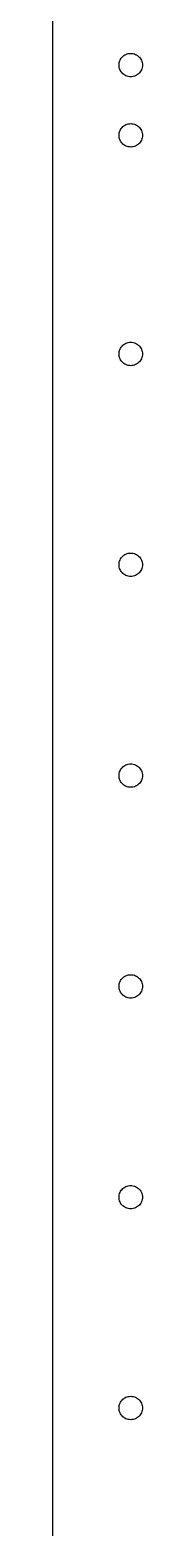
# Model space of a CAD drawing. Header units: metres. Extents: x -90 to 756, y -90 to 295.
# Drawn here: x -90 to -84.2, y 5.9 to 101.8 of the extents above; entities that cross this region are included whole.
import ezdxf

# ---------------------------------------------------------------- set-up
doc = ezdxf.new("R2010")
doc.units = ezdxf.units.M

msp = doc.modelspace()

# ---------------------------------------------------------------- linework, layer by layer
for p, q in [((-90, 245), (-90, 0)), ((-85.7336, 99.6559), (-85.7133, 99.7318)), ((-85.7133, 99.7318), (-85.6852, 99.805)), ((-85.6852, 99.805), (-85.6495, 99.875)), ((-85.6495, 99.875), (-85.6068, 99.9408)), ((-85.6068, 99.9408), (-85.5574, 100.002)), ((-85.5574, 100.002), (-85.5019, 100.057)), ((-85.5019, 100.057), (-85.4408, 100.107)), ((-85.4408, 100.107), (-85.375, 100.15)), ((-85.375, 100.15), (-85.3051, 100.185)), ((-85.3051, 100.185), (-85.2318, 100.213)), ((-85.2318, 100.213), (-85.1559, 100.234)), ((-85.1559, 100.234), (-85.0784, 100.246)), ((-85.0784, 100.246), (-85, 100.25)), ((-85, 100.25), (-84.9216, 100.246)), ((-84.9216, 100.246), (-84.8441, 100.234)), ((-84.8441, 100.234), (-84.7682, 100.213)), ((-84.7682, 100.213), (-84.695, 100.185)), ((-84.695, 100.185), (-84.625, 100.15)), ((-84.625, 100.15), (-84.5592, 100.107)), ((-84.5592, 100.107), (-84.4982, 100.057)), ((-84.4982, 100.057), (-84.4426, 100.002)), ((-84.4426, 100.002), (-84.3932, 99.9408)), ((-84.3932, 99.9408), (-84.3505, 99.875)), ((-84.3505, 99.875), (-84.3148, 99.805)), ((-84.3148, 99.805), (-84.2867, 99.7318)), ((-84.2867, 99.7318), (-84.2664, 99.6559)), ((-85.75, 99.5), (-85.7459, 99.5784)), ((-85.7459, 99.4216), (-85.75, 99.5)), ((-85.7459, 99.5784), (-85.7336, 99.6559)), ((-85.7336, 99.3441), (-85.7459, 99.4216)), ((-85.7133, 99.2682), (-85.7336, 99.3441)), ((-85.6852, 99.1949), (-85.7133, 99.2682)), ((-85.6495, 99.125), (-85.6852, 99.1949)), ((-85.6068, 99.0592), (-85.6495, 99.125)), ((-85.5574, 98.9981), (-85.6068, 99.0592)), ((-85.5019, 98.9426), (-85.5574, 98.9981)), ((-85.4408, 98.8932), (-85.5019, 98.9426)), ((-85.375, 98.8505), (-85.4408, 98.8932)), ((-85.3051, 98.8148), (-85.375, 98.8505)), ((-85.2318, 98.7867), (-85.3051, 98.8148)), ((-85.1559, 98.7664), (-85.2318, 98.7867)), ((-85.0784, 98.7541), (-85.1559, 98.7664)), ((-85, 98.75), (-85.0784, 98.7541)), ((-84.9216, 98.7541), (-85, 98.75)), ((-84.8441, 98.7664), (-84.9216, 98.7541)), ((-84.7682, 98.7867), (-84.8441, 98.7664)), ((-84.695, 98.8148), (-84.7682, 98.7867)), ((-84.625, 98.8505), (-84.695, 98.8148)), ((-84.5592, 98.8932), (-84.625, 98.8505)), ((-84.4982, 98.9426), (-84.5592, 98.8932)), ((-84.4426, 98.9981), (-84.4982, 98.9426)), ((-84.3932, 99.0592), (-84.4426, 98.9981)), ((-84.3505, 99.125), (-84.3932, 99.0592)), ((-84.3148, 99.1949), (-84.3505, 99.125)), ((-84.2867, 99.2682), (-84.3148, 99.1949)), ((-84.2664, 99.3441), (-84.2867, 99.2682)), ((-84.2664, 99.6559), (-84.2541, 99.5784)), ((-84.2541, 99.4216), (-84.2664, 99.3441)), ((-84.2541, 99.5784), (-84.25, 99.5)), ((-84.25, 99.5), (-84.2541, 99.4216)), ((-85.75, 95), (-85.7459, 95.0784)), ((-85.7459, 94.9216), (-85.75, 95)), ((-85.7459, 95.0784), (-85.7336, 95.1559)), ((-85.7336, 94.8441), (-85.7459, 94.9216)), ((-85.7336, 95.1559), (-85.7133, 95.2318)), ((-85.7133, 95.2318), (-85.6852, 95.305)), ((-85.6852, 95.305), (-85.6495, 95.375)), ((-85.6495, 95.375), (-85.6068, 95.4408)), ((-85.6068, 95.4408), (-85.5574, 95.5018)), ((-85.5574, 95.5018), (-85.5019, 95.5574)), ((-85.5019, 95.5574), (-85.4408, 95.6068)), ((-85.4408, 95.6068), (-85.375, 95.6495)), ((-85.375, 95.6495), (-85.3051, 95.6852)), ((-85.3051, 95.6852), (-85.2318, 95.7133)), ((-85.2318, 95.7133), (-85.1559, 95.7336)), ((-85.1559, 95.7336), (-85.0784, 95.7459)), ((-85.0784, 95.7459), (-85, 95.75)), ((-85, 95.75), (-84.9216, 95.7459)), ((-84.9216, 95.7459), (-84.8441, 95.7336)), ((-84.8441, 95.7336), (-84.7682, 95.7133)), ((-84.7682, 95.7133), (-84.695, 95.6852)), ((-84.695, 95.6852), (-84.625, 95.6495)), ((-84.625, 95.6495), (-84.5592, 95.6068)), ((-84.5592, 95.6068), (-84.4982, 95.5574)), ((-84.4982, 95.5574), (-84.4426, 95.5018)), ((-84.4426, 95.5018), (-84.3932, 95.4408)), ((-84.3932, 95.4408), (-84.3505, 95.375)), ((-84.3505, 95.375), (-84.3148, 95.305)), ((-84.3148, 95.305), (-84.2867, 95.2318)), ((-84.2867, 95.2318), (-84.2664, 95.1559)), ((-84.2664, 95.1559), (-84.2541, 95.0784)), ((-84.2541, 94.9216), (-84.2664, 94.8441)), ((-84.2541, 95.0784), (-84.25, 95)), ((-84.25, 95), (-84.2541, 94.9216)), ((-85.7133, 94.7682), (-85.7336, 94.8441)), ((-85.6852, 94.6949), (-85.7133, 94.7682)), ((-85.6495, 94.625), (-85.6852, 94.6949)), ((-85.6068, 94.5592), (-85.6495, 94.625)), ((-85.5574, 94.4981), (-85.6068, 94.5592)), ((-85.5019, 94.4426), (-85.5574, 94.4981)), ((-85.4408, 94.3932), (-85.5019, 94.4426)), ((-85.375, 94.3505), (-85.4408, 94.3932)), ((-85.3051, 94.3148), (-85.375, 94.3505)), ((-85.2318, 94.2867), (-85.3051, 94.3148)), ((-85.1559, 94.2664), (-85.2318, 94.2867)), ((-85.0784, 94.2541), (-85.1559, 94.2664)), ((-85, 94.25), (-85.0784, 94.2541)), ((-84.9216, 94.2541), (-85, 94.25)), ((-84.8441, 94.2664), (-84.9216, 94.2541)), ((-84.7682, 94.2867), (-84.8441, 94.2664)), ((-84.695, 94.3148), (-84.7682, 94.2867)), ((-84.625, 94.3505), (-84.695, 94.3148)), ((-84.5592, 94.3932), (-84.625, 94.3505)), ((-84.4982, 94.4426), (-84.5592, 94.3932)), ((-84.4426, 94.4981), (-84.4982, 94.4426)), ((-84.3932, 94.5592), (-84.4426, 94.4981)), ((-84.3505, 94.625), (-84.3932, 94.5592)), ((-84.3148, 94.6949), (-84.3505, 94.625)), ((-84.2867, 94.7682), (-84.3148, 94.6949)), ((-84.2664, 94.8441), (-84.2867, 94.7682)), ((-85.6068, 81.4408), (-85.5574, 81.5018)), ((-85.5574, 81.5018), (-85.5019, 81.5574)), ((-85.5019, 81.5574), (-85.4408, 81.6068)), ((-85.4408, 81.6068), (-85.375, 81.6495)), ((-85.375, 81.6495), (-85.3051, 81.6852)), ((-85.3051, 81.6852), (-85.2318, 81.7133)), ((-85.2318, 81.7133), (-85.1559, 81.7336)), ((-85.1559, 81.7336), (-85.0784, 81.7459)), ((-85.0784, 81.7459), (-85, 81.75)), ((-85, 81.75), (-84.9216, 81.7459)), ((-84.9216, 81.7459), (-84.8441, 81.7336)), ((-84.8441, 81.7336), (-84.7682, 81.7133)), ((-84.7682, 81.7133), (-84.695, 81.6852)), ((-84.695, 81.6852), (-84.625, 81.6495)), ((-84.625, 81.6495), (-84.5592, 81.6068)), ((-84.5592, 81.6068), (-84.4982, 81.5574)), ((-84.4982, 81.5574), (-84.4426, 81.5018)), ((-84.4426, 81.5018), (-84.3932, 81.4408)), ((-85.75, 81), (-85.7459, 81.0784)), ((-85.7459, 80.9216), (-85.75, 81)), ((-85.7459, 81.0784), (-85.7336, 81.1559)), ((-85.7336, 80.8441), (-85.7459, 80.9216)), ((-85.7336, 81.1559), (-85.7133, 81.2318)), ((-85.7133, 80.7682), (-85.7336, 80.8441)), ((-85.7133, 81.2318), (-85.6852, 81.305)), ((-85.6852, 80.6949), (-85.7133, 80.7682)), ((-85.6852, 81.305), (-85.6495, 81.375)), ((-85.6495, 80.625), (-85.6852, 80.6949)), ((-85.6495, 81.375), (-85.6068, 81.4408)), ((-85.6068, 80.5592), (-85.6495, 80.625)), ((-85.5574, 80.4981), (-85.6068, 80.5592)), ((-84.3932, 80.5592), (-84.4426, 80.4981)), ((-84.3932, 81.4408), (-84.3505, 81.375)), ((-84.3505, 80.625), (-84.3932, 80.5592)), ((-84.3505, 81.375), (-84.3148, 81.305)), ((-84.3148, 80.6949), (-84.3505, 80.625)), ((-84.3148, 81.305), (-84.2867, 81.2318)), ((-84.2867, 80.7682), (-84.3148, 80.6949)), ((-84.2867, 81.2318), (-84.2664, 81.1559)), ((-84.2664, 80.8441), (-84.2867, 80.7682)), ((-84.2664, 81.1559), (-84.2541, 81.0784)), ((-84.2541, 80.9216), (-84.2664, 80.8441)), ((-84.2541, 81.0784), (-84.25, 81)), ((-84.25, 81), (-84.2541, 80.9216)), ((-85.5019, 80.4426), (-85.5574, 80.4981)), ((-85.4408, 80.3932), (-85.5019, 80.4426)), ((-85.375, 80.3505), (-85.4408, 80.3932)), ((-85.3051, 80.3148), (-85.375, 80.3505)), ((-85.2318, 80.2867), (-85.3051, 80.3148)), ((-85.1559, 80.2664), (-85.2318, 80.2867)), ((-85.0784, 80.2541), (-85.1559, 80.2664)), ((-85, 80.25), (-85.0784, 80.2541)), ((-84.9216, 80.2541), (-85, 80.25)), ((-84.8441, 80.2664), (-84.9216, 80.2541)), ((-84.7682, 80.2867), (-84.8441, 80.2664)), ((-84.695, 80.3148), (-84.7682, 80.2867)), ((-84.625, 80.3505), (-84.695, 80.3148)), ((-84.5592, 80.3932), (-84.625, 80.3505)), ((-84.4982, 80.4426), (-84.5592, 80.3932)), ((-84.4426, 80.4981), (-84.4982, 80.4426)), ((-85.5019, 68.0574), (-85.4408, 68.1068)), ((-85.4408, 68.1068), (-85.375, 68.1495)), ((-85.375, 68.1495), (-85.3051, 68.1852)), ((-85.3051, 68.1852), (-85.2318, 68.2133)), ((-85.2318, 68.2133), (-85.1559, 68.2336)), ((-85.1559, 68.2336), (-85.0784, 68.2459)), ((-85.0784, 68.2459), (-85, 68.25)), ((-85, 68.25), (-84.9216, 68.2459)), ((-84.9216, 68.2459), (-84.8441, 68.2336)), ((-84.8441, 68.2336), (-84.7682, 68.2133)), ((-84.7682, 68.2133), (-84.695, 68.1852)), ((-84.695, 68.1852), (-84.625, 68.1495)), ((-84.625, 68.1495), (-84.5592, 68.1068)), ((-84.5592, 68.1068), (-84.4982, 68.0574)), ((-85.75, 67.5), (-85.7459, 67.5784)), ((-85.7459, 67.4216), (-85.75, 67.5)), ((-85.7459, 67.5784), (-85.7336, 67.6559)), ((-85.7336, 67.3441), (-85.7459, 67.4216)), ((-85.7336, 67.6559), (-85.7133, 67.7318)), ((-85.7133, 67.2682), (-85.7336, 67.3441)), ((-85.7133, 67.7318), (-85.6852, 67.805)), ((-85.6852, 67.1949), (-85.7133, 67.2682)), ((-85.6852, 67.805), (-85.6495, 67.875)), ((-85.6495, 67.125), (-85.6852, 67.1949)), ((-85.6495, 67.875), (-85.6068, 67.9408)), ((-85.6068, 67.0592), (-85.6495, 67.125)), ((-85.6068, 67.9408), (-85.5574, 68.0018)), ((-85.5574, 68.0018), (-85.5019, 68.0574)), ((-84.4982, 68.0574), (-84.4426, 68.0018)), ((-84.4426, 68.0018), (-84.3932, 67.9408)), ((-84.3932, 67.9408), (-84.3505, 67.875)), ((-84.3505, 67.125), (-84.3932, 67.0592)), ((-84.3505, 67.875), (-84.3148, 67.805)), ((-84.3148, 67.1949), (-84.3505, 67.125)), ((-84.3148, 67.805), (-84.2867, 67.7318)), ((-84.2867, 67.2682), (-84.3148, 67.1949)), ((-84.2867, 67.7318), (-84.2664, 67.6559)), ((-84.2664, 67.3441), (-84.2867, 67.2682)), ((-84.2664, 67.6559), (-84.2541, 67.5784)), ((-84.2541, 67.4216), (-84.2664, 67.3441)), ((-84.2541, 67.5784), (-84.25, 67.5)), ((-84.25, 67.5), (-84.2541, 67.4216)), ((-85.5574, 66.9981), (-85.6068, 67.0592)), ((-85.5019, 66.9426), (-85.5574, 66.9981)), ((-85.4408, 66.8932), (-85.5019, 66.9426)), ((-85.375, 66.8505), (-85.4408, 66.8932)), ((-85.3051, 66.8148), (-85.375, 66.8505)), ((-85.2318, 66.7867), (-85.3051, 66.8148)), ((-85.1559, 66.7664), (-85.2318, 66.7867)), ((-85.0784, 66.7541), (-85.1559, 66.7664)), ((-85, 66.75), (-85.0784, 66.7541)), ((-84.9216, 66.7541), (-85, 66.75)), ((-84.8441, 66.7664), (-84.9216, 66.7541)), ((-84.7682, 66.7867), (-84.8441, 66.7664)), ((-84.695, 66.8148), (-84.7682, 66.7867)), ((-84.625, 66.8505), (-84.695, 66.8148)), ((-84.5592, 66.8932), (-84.625, 66.8505)), ((-84.4982, 66.9426), (-84.5592, 66.8932)), ((-84.4426, 66.9981), (-84.4982, 66.9426)), ((-84.3932, 67.0592), (-84.4426, 66.9981)), ((-85.4408, 54.6068), (-85.375, 54.6495)), ((-85.375, 54.6495), (-85.3051, 54.6852)), ((-85.3051, 54.6852), (-85.2318, 54.7133)), ((-85.2318, 54.7133), (-85.1559, 54.7336)), ((-85.1559, 54.7336), (-85.0784, 54.7459)), ((-85.0784, 54.7459), (-85, 54.75)), ((-85, 54.75), (-84.9216, 54.7459)), ((-84.9216, 54.7459), (-84.8441, 54.7336)), ((-84.8441, 54.7336), (-84.7682, 54.7133)), ((-84.7682, 54.7133), (-84.695, 54.6852)), ((-84.695, 54.6852), (-84.625, 54.6495)), ((-84.625, 54.6495), (-84.5592, 54.6068)), ((-85.75, 54), (-85.7459, 54.0784)), ((-85.7459, 53.9216), (-85.75, 54)), ((-85.7459, 54.0784), (-85.7336, 54.1559)), ((-85.7336, 53.8441), (-85.7459, 53.9216)), ((-85.7336, 54.1559), (-85.7133, 54.2318)), ((-85.7133, 53.7682), (-85.7336, 53.8441)), ((-85.7133, 54.2318), (-85.6852, 54.305)), ((-85.6852, 53.6949), (-85.7133, 53.7682)), ((-85.6852, 54.305), (-85.6495, 54.375)), ((-85.6495, 53.625), (-85.6852, 53.6949)), ((-85.6495, 54.375), (-85.6068, 54.4408)), ((-85.6068, 54.4408), (-85.5574, 54.5018)), ((-85.5574, 54.5018), (-85.5019, 54.5574)), ((-85.5019, 54.5574), (-85.4408, 54.6068)), ((-84.5592, 54.6068), (-84.4982, 54.5574)), ((-84.4982, 54.5574), (-84.4426, 54.5018)), ((-84.4426, 54.5018), (-84.3932, 54.4408)), ((-84.3932, 54.4408), (-84.3505, 54.375)), ((-84.3505, 54.375), (-84.3148, 54.305)), ((-84.3148, 53.6949), (-84.3505, 53.625)), ((-84.3148, 54.305), (-84.2867, 54.2318)), ((-84.2867, 53.7682), (-84.3148, 53.6949)), ((-84.2867, 54.2318), (-84.2664, 54.1559)), ((-84.2664, 53.8441), (-84.2867, 53.7682)), ((-84.2664, 54.1559), (-84.2541, 54.0784)), ((-84.2541, 53.9216), (-84.2664, 53.8441)), ((-84.2541, 54.0784), (-84.25, 54)), ((-84.25, 54), (-84.2541, 53.9216)), ((-85.6068, 53.5592), (-85.6495, 53.625)), ((-85.5574, 53.4981), (-85.6068, 53.5592)), ((-85.5019, 53.4426), (-85.5574, 53.4981)), ((-85.4408, 53.3932), (-85.5019, 53.4426)), ((-85.375, 53.3505), (-85.4408, 53.3932)), ((-85.3051, 53.3148), (-85.375, 53.3505)), ((-85.2318, 53.2867), (-85.3051, 53.3148)), ((-85.1559, 53.2664), (-85.2318, 53.2867)), ((-85.0784, 53.2541), (-85.1559, 53.2664)), ((-85, 53.25), (-85.0784, 53.2541)), ((-84.9216, 53.2541), (-85, 53.25)), ((-84.8441, 53.2664), (-84.9216, 53.2541)), ((-84.7682, 53.2867), (-84.8441, 53.2664)), ((-84.695, 53.3148), (-84.7682, 53.2867)), ((-84.625, 53.3505), (-84.695, 53.3148)), ((-84.5592, 53.3932), (-84.625, 53.3505)), ((-84.4982, 53.4426), (-84.5592, 53.3932)), ((-84.4426, 53.4981), (-84.4982, 53.4426)), ((-84.3932, 53.5592), (-84.4426, 53.4981)), ((-84.3505, 53.625), (-84.3932, 53.5592)), ((-85.2318, 41.2133), (-85.1559, 41.2336)), ((-85.1559, 41.2336), (-85.0784, 41.2459)), ((-85.0784, 41.2459), (-85, 41.25)), ((-85, 41.25), (-84.9216, 41.2459)), ((-84.9216, 41.2459), (-84.8441, 41.2336)), ((-84.8441, 41.2336), (-84.7682, 41.2133)), ((-85.75, 40.5), (-85.7459, 40.5784)), ((-85.7459, 40.4216), (-85.75, 40.5)), ((-85.7459, 40.5784), (-85.7336, 40.6559)), ((-85.7336, 40.3441), (-85.7459, 40.4216)), ((-85.7336, 40.6559), (-85.7133, 40.7318)), ((-85.7133, 40.2682), (-85.7336, 40.3441)), ((-85.7133, 40.7318), (-85.6852, 40.805)), ((-85.6852, 40.1949), (-85.7133, 40.2682)), ((-85.6852, 40.805), (-85.6495, 40.875)), ((-85.6495, 40.875), (-85.6068, 40.9408)), ((-85.6068, 40.9408), (-85.5574, 41.0018)), ((-85.5574, 41.0018), (-85.5019, 41.0574)), ((-85.5019, 41.0574), (-85.4408, 41.1068)), ((-85.4408, 41.1068), (-85.375, 41.1495)), ((-85.375, 41.1495), (-85.3051, 41.1852)), ((-85.3051, 41.1852), (-85.2318, 41.2133)), ((-84.7682, 41.2133), (-84.695, 41.1852)), ((-84.695, 41.1852), (-84.625, 41.1495)), ((-84.625, 41.1495), (-84.5592, 41.1068)), ((-84.5592, 41.1068), (-84.4982, 41.0574)), ((-84.4982, 41.0574), (-84.4426, 41.0018)), ((-84.4426, 41.0018), (-84.3932, 40.9408)), ((-84.3932, 40.9408), (-84.3505, 40.875)), ((-84.3505, 40.875), (-84.3148, 40.805)), ((-84.3148, 40.805), (-84.2867, 40.7318)), ((-84.2867, 40.2682), (-84.3148, 40.1949)), ((-84.2867, 40.7318), (-84.2664, 40.6559)), ((-84.2664, 40.3441), (-84.2867, 40.2682)), ((-84.2664, 40.6559), (-84.2541, 40.5784)), ((-84.2541, 40.4216), (-84.2664, 40.3441)), ((-84.2541, 40.5784), (-84.25, 40.5)), ((-84.25, 40.5), (-84.2541, 40.4216)), ((-85.6495, 40.125), (-85.6852, 40.1949)), ((-85.6068, 40.0592), (-85.6495, 40.125)), ((-85.5574, 39.9981), (-85.6068, 40.0592)), ((-85.5019, 39.9426), (-85.5574, 39.9981)), ((-85.4408, 39.8932), (-85.5019, 39.9426)), ((-85.375, 39.8505), (-85.4408, 39.8932)), ((-85.3051, 39.8148), (-85.375, 39.8505)), ((-85.2318, 39.7867), (-85.3051, 39.8148)), ((-85.1559, 39.7664), (-85.2318, 39.7867)), ((-85.0784, 39.7541), (-85.1559, 39.7664)), ((-85, 39.75), (-85.0784, 39.7541)), ((-84.9216, 39.7541), (-85, 39.75)), ((-84.8441, 39.7664), (-84.9216, 39.7541)), ((-84.7682, 39.7867), (-84.8441, 39.7664)), ((-84.695, 39.8148), (-84.7682, 39.7867)), ((-84.625, 39.8505), (-84.695, 39.8148)), ((-84.5592, 39.8932), (-84.625, 39.8505)), ((-84.4982, 39.9426), (-84.5592, 39.8932)), ((-84.4426, 39.9981), (-84.4982, 39.9426)), ((-84.3932, 40.0592), (-84.4426, 39.9981)), ((-84.3505, 40.125), (-84.3932, 40.0592)), ((-84.3148, 40.1949), (-84.3505, 40.125)), ((-85.75, 27), (-85.7459, 27.0784)), ((-85.7459, 26.9216), (-85.75, 27)), ((-85.7459, 27.0784), (-85.7336, 27.1559)), ((-85.7336, 26.8441), (-85.7459, 26.9216)), ((-85.7336, 27.1559), (-85.7133, 27.2318)), ((-85.7133, 27.2318), (-85.6852, 27.305)), ((-85.6852, 27.305), (-85.6495, 27.375)), ((-85.6495, 27.375), (-85.6068, 27.4408)), ((-85.6068, 27.4408), (-85.5574, 27.5018)), ((-85.5574, 27.5018), (-85.5019, 27.5574)), ((-85.5019, 27.5574), (-85.4408, 27.6068)), ((-85.4408, 27.6068), (-85.375, 27.6495)), ((-85.375, 27.6495), (-85.3051, 27.6852)), ((-85.3051, 27.6852), (-85.2318, 27.7133)), ((-85.2318, 27.7133), (-85.1559, 27.7336)), ((-85.1559, 27.7336), (-85.0784, 27.7459)), ((-85.0784, 27.7459), (-85, 27.75)), ((-85, 27.75), (-84.9216, 27.7459)), ((-84.9216, 27.7459), (-84.8441, 27.7336)), ((-84.8441, 27.7336), (-84.7682, 27.7133)), ((-84.7682, 27.7133), (-84.695, 27.6852)), ((-84.695, 27.6852), (-84.625, 27.6495)), ((-84.625, 27.6495), (-84.5592, 27.6068)), ((-84.5592, 27.6068), (-84.4982, 27.5574)), ((-84.4982, 27.5574), (-84.4426, 27.5018)), ((-84.4426, 27.5018), (-84.3932, 27.4408)), ((-84.3932, 27.4408), (-84.3505, 27.375)), ((-84.3505, 27.375), (-84.3148, 27.305)), ((-84.3148, 27.305), (-84.2867, 27.2318)), ((-84.2867, 27.2318), (-84.2664, 27.1559)), ((-84.2664, 27.1559), (-84.2541, 27.0784)), ((-84.2541, 26.9216), (-84.2664, 26.8441)), ((-84.2541, 27.0784), (-84.25, 27)), ((-84.25, 27), (-84.2541, 26.9216)), ((-85.7133, 26.7682), (-85.7336, 26.8441)), ((-85.6852, 26.6949), (-85.7133, 26.7682)), ((-85.6495, 26.625), (-85.6852, 26.6949)), ((-85.6068, 26.5592), (-85.6495, 26.625)), ((-85.5574, 26.4981), (-85.6068, 26.5592)), ((-85.5019, 26.4426), (-85.5574, 26.4981)), ((-85.4408, 26.3932), (-85.5019, 26.4426)), ((-85.375, 26.3505), (-85.4408, 26.3932)), ((-85.3051, 26.3148), (-85.375, 26.3505)), ((-85.2318, 26.2867), (-85.3051, 26.3148)), ((-85.1559, 26.2664), (-85.2318, 26.2867)), ((-85.0784, 26.2541), (-85.1559, 26.2664)), ((-85, 26.25), (-85.0784, 26.2541)), ((-84.9216, 26.2541), (-85, 26.25)), ((-84.8441, 26.2664), (-84.9216, 26.2541)), ((-84.7682, 26.2867), (-84.8441, 26.2664)), ((-84.695, 26.3148), (-84.7682, 26.2867)), ((-84.625, 26.3505), (-84.695, 26.3148)), ((-84.5592, 26.3932), (-84.625, 26.3505)), ((-84.4982, 26.4426), (-84.5592, 26.3932)), ((-84.4426, 26.4981), (-84.4982, 26.4426)), ((-84.3932, 26.5592), (-84.4426, 26.4981)), ((-84.3505, 26.625), (-84.3932, 26.5592)), ((-84.3148, 26.6949), (-84.3505, 26.625)), ((-84.2867, 26.7682), (-84.3148, 26.6949)), ((-84.2664, 26.8441), (-84.2867, 26.7682)), ((-85.75, 13.5), (-85.7459, 13.5784)), ((-85.7459, 13.4216), (-85.75, 13.5)), ((-85.7459, 13.5784), (-85.7336, 13.6559)), ((-85.7336, 13.6559), (-85.7133, 13.7318)), ((-85.7133, 13.7318), (-85.6852, 13.805)), ((-85.6852, 13.805), (-85.6495, 13.875)), ((-85.6495, 13.875), (-85.6068, 13.9408)), ((-85.6068, 13.9408), (-85.5574, 14.0018)), ((-85.5574, 14.0018), (-85.5019, 14.0574)), ((-85.5019, 14.0574), (-85.4408, 14.1068)), ((-85.4408, 14.1068), (-85.375, 14.1495)), ((-85.375, 14.1495), (-85.3051, 14.1852)), ((-85.3051, 14.1852), (-85.2318, 14.2133)), ((-85.2318, 14.2133), (-85.1559, 14.2336)), ((-85.1559, 14.2336), (-85.0784, 14.2459)), ((-85.0784, 14.2459), (-85, 14.25)), ((-85, 14.25), (-84.9216, 14.2459)), ((-84.9216, 14.2459), (-84.8441, 14.2336)), ((-84.8441, 14.2336), (-84.7682, 14.2133)), ((-84.7682, 14.2133), (-84.695, 14.1852)), ((-84.695, 14.1852), (-84.625, 14.1495)), ((-84.625, 14.1495), (-84.5592, 14.1068)), ((-84.5592, 14.1068), (-84.4982, 14.0574)), ((-84.4982, 14.0574), (-84.4426, 14.0018)), ((-84.4426, 14.0018), (-84.3932, 13.9408)), ((-84.3932, 13.9408), (-84.3505, 13.875)), ((-84.3505, 13.875), (-84.3148, 13.805)), ((-84.3148, 13.805), (-84.2867, 13.7318)), ((-84.2867, 13.7318), (-84.2664, 13.6559)), ((-84.2664, 13.6559), (-84.2541, 13.5784)), ((-84.2541, 13.5784), (-84.25, 13.5)), ((-84.25, 13.5), (-84.2541, 13.4216)), ((-85.7336, 13.3441), (-85.7459, 13.4216)), ((-85.7133, 13.2682), (-85.7336, 13.3441)), ((-85.6852, 13.1949), (-85.7133, 13.2682)), ((-85.6495, 13.125), (-85.6852, 13.1949)), ((-85.6068, 13.0592), (-85.6495, 13.125)), ((-85.5574, 12.9981), (-85.6068, 13.0592)), ((-85.5019, 12.9426), (-85.5574, 12.9981)), ((-85.4408, 12.8932), (-85.5019, 12.9426)), ((-85.375, 12.8505), (-85.4408, 12.8932)), ((-85.3051, 12.8148), (-85.375, 12.8505)), ((-85.2318, 12.7867), (-85.3051, 12.8148)), ((-85.1559, 12.7664), (-85.2318, 12.7867)), ((-85.0784, 12.7541), (-85.1559, 12.7664)), ((-85, 12.75), (-85.0784, 12.7541)), ((-84.9216, 12.7541), (-85, 12.75)), ((-84.8441, 12.7664), (-84.9216, 12.7541)), ((-84.7682, 12.7867), (-84.8441, 12.7664)), ((-84.695, 12.8148), (-84.7682, 12.7867)), ((-84.625, 12.8505), (-84.695, 12.8148)), ((-84.5592, 12.8932), (-84.625, 12.8505)), ((-84.4982, 12.9426), (-84.5592, 12.8932)), ((-84.4426, 12.9981), (-84.4982, 12.9426)), ((-84.3932, 13.0592), (-84.4426, 12.9981)), ((-84.3505, 13.125), (-84.3932, 13.0592)), ((-84.3148, 13.1949), (-84.3505, 13.125)), ((-84.2867, 13.2682), (-84.3148, 13.1949)), ((-84.2664, 13.3441), (-84.2867, 13.2682)), ((-84.2541, 13.4216), (-84.2664, 13.3441))]:
    msp.add_line(p, q)

doc.saveas('drawing.dxf')
